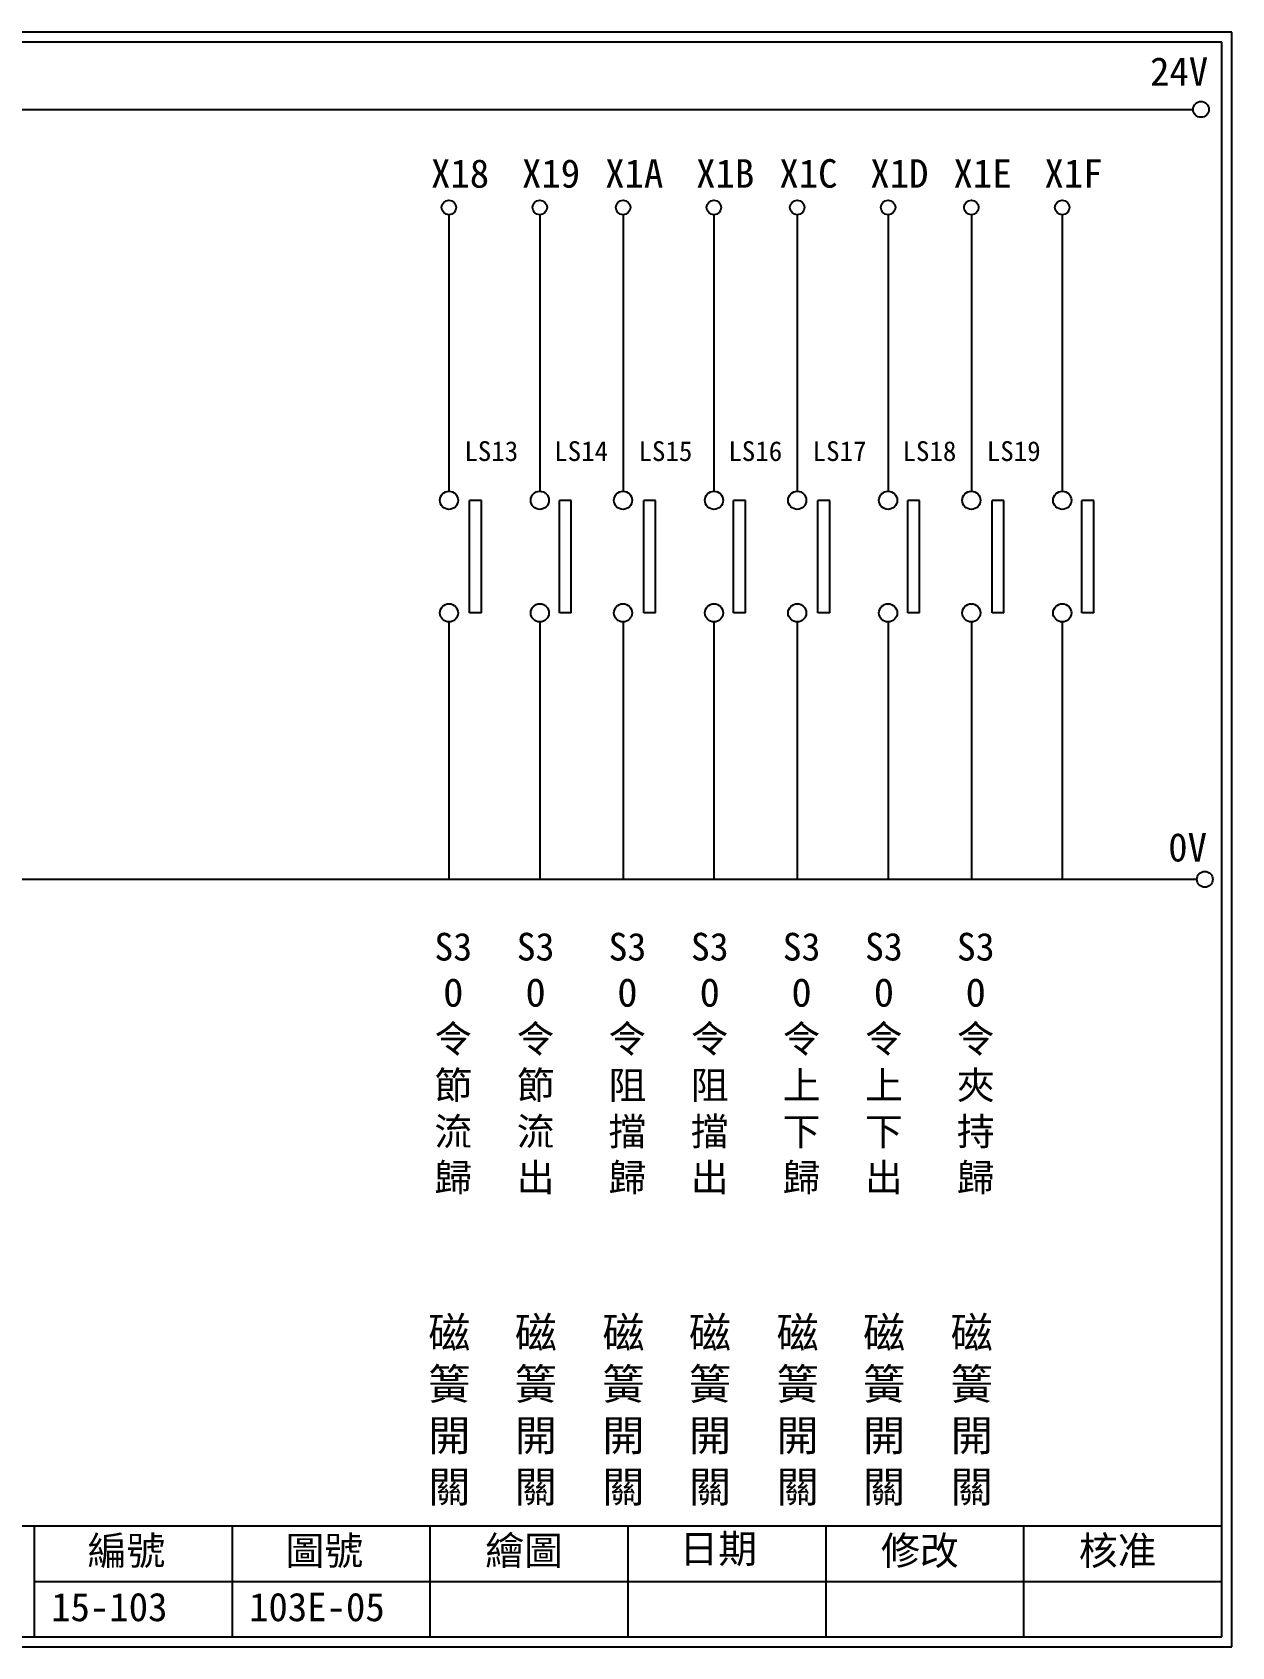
# Model space of a CAD drawing. Extents: x 275 to 562, y 265 to 469.
# Drawn here: x 410.4 to 561.9, y 264.9 to 468.9 of the extents above; entities that cross this region are included whole.
import ezdxf

# ---------------------------------------------------------------- set-up
doc = ezdxf.new("R2010")
doc.units = 0
doc.layers.get('0').update_dxf_attribs({"linetype": 'CONTINUOUS'})
doc.layers.add('圖框層', color=7, linetype='CONTINUOUS')
doc.layers.add('標尺寸層', color=3, linetype='CONTINUOUS')
doc.styles.add('CNS', font='romanc.shx', dxfattribs={"bigfont": 'chineset.shx'})
doc.styles.add('STSL', font='kaiu.ttf')

msp = doc.modelspace()

# ---------------------------------------------------------------- linework, layer by layer
for p, q in [((467.12, 409.78), (465.62, 409.78)), ((478.47, 409.78), (476.97, 409.78)), ((489.12, 409.78), (487.62, 409.78)), ((500.47, 409.78), (498.97, 409.78)), ((511.12, 409.78), (509.62, 409.78)), ((522.47, 409.78), (520.97, 409.78)), ((533.12, 409.78), (531.62, 409.78)), ((544.47, 409.78), (542.97, 409.78)), ((467.12, 395.55), (465.62, 395.55)), ((478.47, 395.55), (476.97, 395.55)), ((489.12, 395.55), (487.62, 395.55)), ((500.47, 395.55), (498.97, 395.55)), ((511.12, 395.55), (509.62, 395.55)), ((522.47, 395.55), (520.97, 395.55)), ((533.12, 395.55), (531.62, 395.55)), ((544.47, 395.55), (542.97, 395.55))]:
    msp.add_line(p, q)
for centre in [(558.02, 459.17), (558.5, 361.9)]:
    msp.add_circle(centre, 1)
at = {"layer": '圖框層', "color": 7}
for p, q in [((561.9, 468.91), (274.9, 468.91)), ((560.65, 467.66), (276.15, 467.66)), ((560.65, 266.2), (560.65, 467.66)), ((561.9, 264.95), (561.9, 468.91)), ((276.15, 280.2), (560.65, 280.2)), ((410.65, 266.2), (410.65, 280.2)), ((435.65, 266.2), (435.65, 280.2)), ((460.65, 266.2), (460.65, 280.2)), ((485.65, 266.2), (485.65, 280.2)), ((510.65, 266.2), (510.65, 280.2)), ((535.65, 266.2), (535.65, 280.2)), ((410.65, 273.2), (560.65, 273.2)), ((276.15, 266.2), (560.65, 266.2)), ((274.9, 264.95), (561.9, 264.95))]:
    msp.add_line(p, q, dxfattribs=at)
at = {"layer": '標尺寸層', "color": 7}
for p, q in [((279.42, 459.17), (557.02, 459.17)), ((463.01, 445.86), (463.01, 410.94)), ((474.49, 445.86), (474.49, 410.94)), ((485.01, 445.86), (485.01, 410.94)), ((496.49, 445.86), (496.49, 410.94)), ((507.01, 445.86), (507.01, 410.94)), ((518.49, 445.86), (518.49, 410.94)), ((529.01, 445.86), (529.01, 410.94)), ((540.49, 445.86), (540.49, 410.94)), ((465.62, 395.55), (465.62, 409.78)), ((467.12, 395.55), (467.12, 409.78)), ((476.97, 395.55), (476.97, 409.78)), ((478.47, 395.55), (478.47, 409.78)), ((487.62, 395.55), (487.62, 409.78)), ((489.12, 395.55), (489.12, 409.78)), ((498.97, 395.55), (498.97, 409.78)), ((500.47, 395.55), (500.47, 409.78)), ((509.62, 395.55), (509.62, 409.78)), ((511.12, 395.55), (511.12, 409.78)), ((520.97, 395.55), (520.97, 409.78)), ((522.47, 395.55), (522.47, 409.78)), ((531.62, 395.55), (531.62, 409.78)), ((533.12, 395.55), (533.12, 409.78)), ((542.97, 395.55), (542.97, 409.78)), ((544.47, 395.55), (544.47, 409.78)), ((463.01, 394.41), (463.01, 361.9)), ((474.49, 394.41), (474.49, 361.9)), ((485.01, 394.41), (485.01, 361.9)), ((496.49, 394.41), (496.49, 361.9)), ((507.01, 394.41), (507.01, 361.9)), ((518.49, 394.41), (518.49, 361.9)), ((529.01, 394.41), (529.01, 361.9)), ((540.49, 394.41), (540.49, 361.9)), ((279.63, 361.9), (557.5, 361.9))]:
    msp.add_line(p, q, dxfattribs=at)
for centre, radius in [((463.01, 446.78), 0.92), ((474.49, 446.78), 0.92), ((485.01, 446.78), 0.92), ((496.49, 446.78), 0.92), ((507.01, 446.78), 0.92), ((518.49, 446.78), 0.92), ((529.01, 446.78), 0.92), ((540.49, 446.78), 0.92), ((463.01, 409.79), 1.15), ((474.49, 409.79), 1.15), ((485.01, 409.79), 1.15), ((496.49, 409.79), 1.15), ((507.01, 409.79), 1.15), ((518.49, 409.79), 1.15), ((529.01, 409.79), 1.15), ((540.49, 409.79), 1.15), ((463.01, 395.56), 1.15), ((474.49, 395.56), 1.15), ((485.01, 395.56), 1.15), ((496.49, 395.56), 1.15), ((507.01, 395.56), 1.15), ((518.49, 395.56), 1.15), ((529.01, 395.56), 1.15), ((540.49, 395.56), 1.15)]:
    msp.add_circle(centre, radius, dxfattribs=at)

# ---------------------------------------------------------------- texts
at = {"layer": '圖框層', "color": 4, "style": 'STSL'}
for s, height, p in [('24V', 3.6, (551.58, 462.16)), ('X18', 3.6, (460.75, 449.28)), ('X19', 3.6, (472.24, 449.28)), ('X1A', 3.6, (482.75, 449.28)), ('X1B', 3.6, (494.24, 449.28)), ('X1C', 3.6, (504.75, 449.28)), ('X1D', 3.6, (516.24, 449.28)), ('X1E', 3.6, (526.75, 449.28)), ('X1F', 3.6, (538.24, 449.28)), ('LS13', 2.5, (464.96, 414.75)), ('LS14', 2.5, (476.31, 414.75)), ('LS15', 2.5, (486.96, 414.75)), ('LS16', 2.5, (498.31, 414.75)), ('LS17', 2.5, (508.96, 414.75)), ('LS18', 2.5, (520.31, 414.75)), ('LS19', 2.5, (530.96, 414.75)), ('0V', 3.6, (553.88, 364.15)), ('繪圖', 3.6, (467.59, 275.29)), ('日期', 3.6, (492.12, 275.53)), ('編號', 3.6, (417.36, 275.28)), ('圖號', 3.6, (442.36, 275.28)), ('修改', 3.6, (517.59, 275.29)), ('核准', 3.6, (542.59, 275.29)), ('15-103', 3.6, (412.76, 268.17)), ('103E-05', 3.6, (437.76, 268.17))]:
    msp.add_text(s, height=height, dxfattribs=at).set_placement(p)
at = {"layer": '標尺寸層', "color": 7, "width": 4.9608, "attachment_point": 5, "style": 'CNS'}
for s, insert, char_height in [('{\\fDFKai-SB|b0|i0|c136|p65;S3\\PO令節流歸}', (463.56, 338.62), 3.5), ('{\\fDFKai-SB|b0|i0|c136|p65;S3\\PO令節流出}', (473.96, 338.62), 3.5), ('{\\fDFKai-SB|b0|i0|c136|p65;S3\\PO令阻擋歸}', (485.56, 338.62), 3.5), ('{\\fDFKai-SB|b0|i0|c136|p65;S3\\PO令阻擋出}', (495.96, 338.62), 3.5), ('{\\fDFKai-SB|b0|i0|c136|p65;S3\\PO令上下歸}', (507.56, 338.62), 3.5), ('{\\fDFKai-SB|b0|i0|c136|p65;S3\\PO令上下出}', (517.96, 338.62), 3.5), ('{\\fDFKai-SB|b0|i0|c136|p65;S3\\PO令夾持歸}', (529.56, 338.62), 3.5), ('{\\fDFKai-SB|b0|i0|c136|p65;磁簧開關}', (463.06, 294.67), 3.9), ('{\\fDFKai-SB|b0|i0|c136|p65;磁簧開關}', (473.99, 294.67), 3.9), ('{\\fDFKai-SB|b0|i0|c136|p65;磁簧開關}', (485.06, 294.67), 3.9), ('{\\fDFKai-SB|b0|i0|c136|p65;磁簧開關}', (495.99, 294.67), 3.9), ('{\\fDFKai-SB|b0|i0|c136|p65;磁簧開關}', (507.06, 294.67), 3.9), ('{\\fDFKai-SB|b0|i0|c136|p65;磁簧開關}', (517.99, 294.67), 3.9), ('{\\fDFKai-SB|b0|i0|c136|p65;磁簧開關}', (529.06, 294.67), 3.9)]:
    msp.add_mtext(s, dxfattribs=dict(at, insert=insert, char_height=char_height))

doc.saveas('drawing.dxf')
